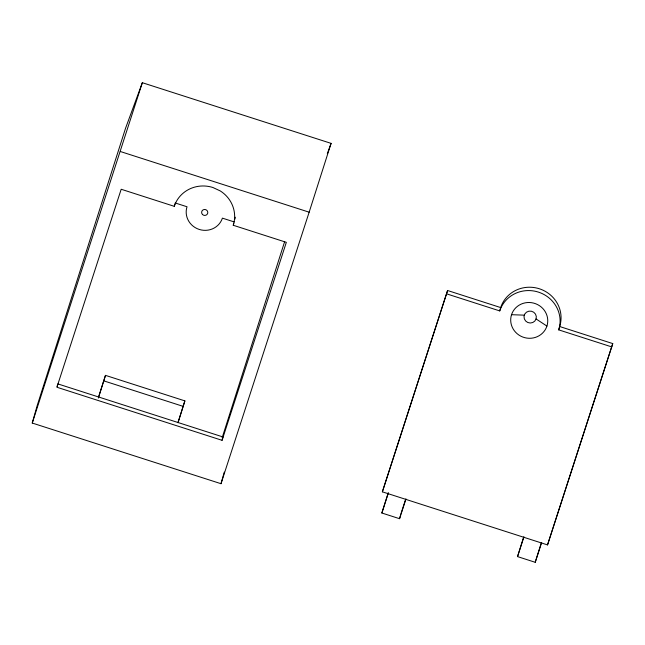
<?xml version="1.0" encoding="UTF-8"?>
<svg xmlns="http://www.w3.org/2000/svg" width="645" height="645" viewBox="0 0 645 645"><rect width="100%" height="100%" fill="white"/><g stroke="black" fill="none" stroke-linecap="round" stroke-linejoin="round"><path stroke-width="0.97" d="M32.25 423.047L37.168 405.657L125.565 128.218L142.335 82.705L331.087 143.367L309.157 212.189L221.001 483.702L32.25 423.047L142.335 82.705M57.139 386.403L57.848 383.896L223.009 436.971L222.057 440.317L56.905 387.242L121.187 189.259L174.271 206.319A30.976 29.735 15.8 0 1 212.947 187.518L220.267 190.936A30.976 29.735 15.8 0 1 233.256 225.274L286.34 242.335L222.057 440.317M98.338 398.07L105.482 375.366L184.881 400.884L178.052 422.636M174.271 206.319L174.98 203.812M233.256 225.274L233.732 223.605M221.001 483.702L224.283 472.108M382.364 491.829L447.59 290.508L500.681 307.568A30.976 29.735 15.8 0 1 539.357 288.767A30.976 29.735 15.8 0 1 559.667 326.523L612.75 343.583L547.524 544.912L382.364 491.829L447.59 290.508M405.987 498.899L399.561 518.693L381.864 513.009L388.258 492.675M399.561 518.693L400.747 514.508M446.646 293.854L499.73 310.914L500.681 307.568M611.807 346.929L558.715 329.869L559.667 326.523M541.655 542.493L535.221 562.295L517.532 556.603L523.611 537.237M535.221 562.295L541.308 542.921M547.524 544.912L612.75 343.583M98.524 397.199L105.482 375.366M177.931 422.717L184.881 400.884M222.13 437.826L284.63 241.649M381.864 513.009L388.29 493.207M400.98 513.678L405.641 499.319M517.532 556.603L523.958 536.809M327.321 153.583L331.087 143.367M511.525 314.704L524.272 315.147M120.405 151.535L309.157 212.189M175.214 202.973L187.018 206.763A18.584 17.842 15.8 0 0 199.2 229.427A18.584 17.842 15.8 0 0 222.404 218.139L234.2 221.928M103.909 380.905L183.317 406.423M536.068 318.944A6.192 5.95 15.8 0 1 525.635 321A6.192 5.95 15.8 0 1 528.811 311.196A6.192 5.95 15.8 0 1 536.068 318.944L546.92 326.08A18.584 17.842 15.8 0 1 515.605 332.248A18.584 17.842 15.8 0 1 525.151 302.852A18.584 17.842 15.8 0 1 546.92 326.08M235.304 217.196A30.976 29.735 15.8 0 1 234.957 219.115M499.73 310.914A30.976 29.735 15.8 0 1 538.406 292.112A30.976 29.735 15.8 0 1 558.715 329.869M202.441 214.43A3.096 2.975 15.8 0 0 207.658 213.398A3.096 2.975 15.8 0 0 204.03 209.528A3.096 2.975 15.8 0 0 202.441 214.43"/></g></svg>
